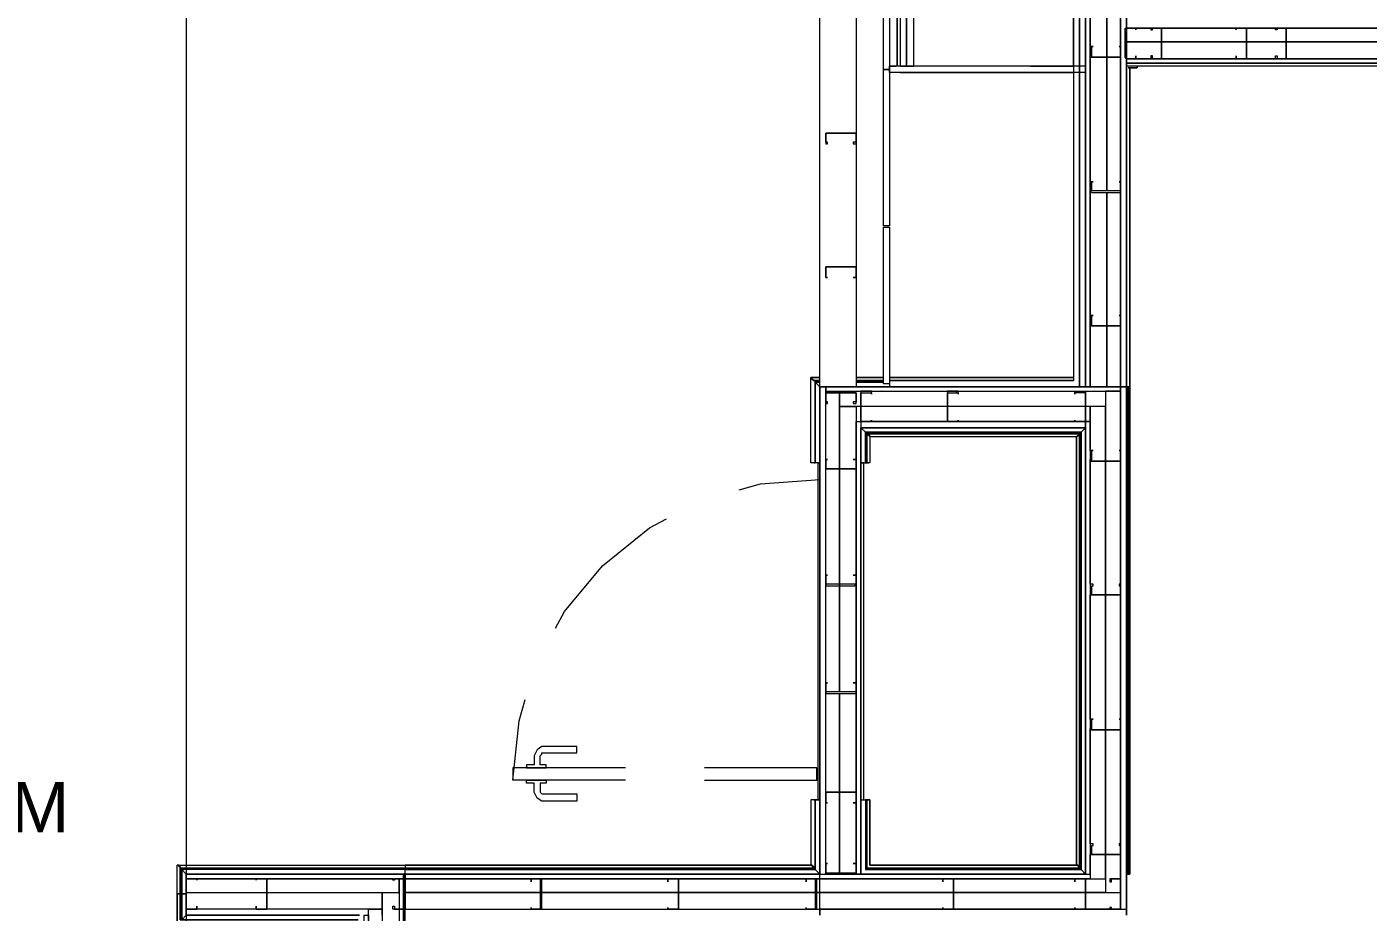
# Model space of a CAD drawing. Header units: metres. Extents: x -2 to 237, y -8 to 52.
# Drawn here: x 48.899 to 52.945, y 25.871 to 28.542 of the extents above; entities that cross this region are included whole.
import ezdxf

# ---------------------------------------------------------------- set-up
doc = ezdxf.new("R2010")
doc.units = ezdxf.units.M
doc.layers.add('HVAC - Ductos', color=5, linetype='Continuous', lineweight=0)
doc.layers.add('PDF4_Text', color=7, linetype='Continuous', lineweight=0)
doc.layers.add('PDF4_Geometry', color=7, linetype='Continuous', lineweight=0, true_color=0xaaaaaa)
doc.styles.add('PDF Helvetica', font='')
doc.styles.get('PDF Helvetica').set_extended_font_data('Helvetica')

msp = doc.modelspace()

# ---------------------------------------------------------------- linework, layer by layer
at = {"layer": 'HVAC - Ductos', "lineweight": 0}
msp.add_lwpolyline([(49.3801, 33.0828), (49.3801, 25.1429), (49.3801, 23.5943)], dxfattribs=at)
at = {"layer": 'PDF4_Geometry', "lineweight": 0}
for points in [[(54.956, 33.1745), (54.956, 30.9937), (54.9422, 30.9937), (54.956, 30.9937), (54.956, 28.5379), (54.956, 30.9937), (54.956, 26.1875), (54.9743, 26.1875), (54.9743, 30.9937), (54.956, 30.9937), (54.956, 28.5379), (52.2162, 28.5379), (54.956, 28.5379)], [(51.2769, 27.475), (51.2769, 27.2275), (51.2723, 27.2275), (51.2678, 27.2275), (51.2632, 27.2275), (51.2632, 27.4841), (51.2678, 27.4795), (51.2723, 27.475), (51.2769, 27.475), (51.2769, 27.4704), (51.2906, 27.4704), (51.2769, 27.4704), (51.2906, 27.4704), (51.2769, 27.4704), (51.2906, 27.4566), (51.2906, 25.9859), (52.1062, 25.9859), (52.1062, 25.9722), (52.0925, 25.9722), (52.152, 25.9722), (52.152, 25.931), (52.0925, 25.931), (51.6938, 25.931), (51.2906, 25.931), (51.2906, 25.9722), (51.6618, 25.9722), (51.2906, 25.9722), (51.2906, 25.9859), (51.2906, 27.4566), (51.2906, 25.9859), (51.309, 25.9859), (51.309, 27.4566), (51.2906, 27.4566), (51.2906, 31.7954)], [(51.4831, 28.405), (51.4831, 31.7954)], [(52.0741, 31.7954), (52.0741, 27.4566), (52.0741, 31.7954)], [(52.0925, 31.0441), (52.0925, 27.4566), (51.4143, 27.4566), (51.2906, 27.4566), (51.2906, 25.9859), (51.2906, 26.2104), (51.2769, 26.2104), (51.2769, 26.0042), (51.2769, 26.2104), (51.2769, 25.9997), (50.0399, 25.9997), (49.3663, 25.9997), (49.3801, 25.9859), (50.0399, 25.9859), (50.0399, 25.9997), (50.0399, 26.0042), (50.0399, 25.9997), (51.2769, 25.9997), (51.2906, 25.9859), (51.309, 25.9859), (51.309, 27.4429), (51.3502, 27.4429), (52.152, 27.4429), (52.152, 27.3971), (52.0925, 27.3971), (51.6756, 27.3971), (51.4143, 27.3971), (51.3502, 27.3971), (51.3502, 27.4383), (51.3502, 27.2092), (51.3502, 26.861), (51.3502, 26.5357), (51.3502, 26.861), (51.3502, 27.2092), (51.3502, 27.3971), (51.4007, 27.3971), (51.4007, 25.9859), (51.4007, 27.3513), (51.4143, 27.3513), (51.4143, 25.9859), (51.4007, 25.9859)], [(52.0925, 31.0441), (52.0925, 27.4566), (52.0925, 31.0441)], [(52.0925, 31.0441), (52.0925, 27.4566), (52.1062, 27.4566), (52.1062, 31.0441)], [(52.1062, 31.0441), (52.1062, 27.4566), (52.1566, 27.4566), (52.1566, 27.6399), (52.1566, 28.0431), (52.1566, 27.6399), (52.1566, 27.4566), (52.1978, 27.4566), (52.2162, 27.4566), (52.2162, 28.4508), (52.2162, 27.4566), (52.2162, 30.9937)], [(52.2162, 31.0441), (52.2162, 28.5379), (52.2162, 31.0441)], [(52.2162, 30.9937), (52.2162, 27.4566), (52.2208, 27.4566), (52.2253, 27.4566), (52.2208, 27.4566), (52.2162, 27.4566), (52.2162, 25.9859), (52.2162, 25.8622)], [(51.9275, 28.4233), (52.0558, 28.4233), (52.0558, 29.1564), (52.0558, 27.475), (51.5014, 27.475), (51.5014, 27.4566)], [(51.5335, 29.1564), (51.5335, 28.4233), (51.5518, 28.4233), (51.5518, 29.1564), (51.5518, 28.4233), (51.5747, 28.4233), (51.5747, 29.1564), (52.0558, 29.1564), (51.5243, 29.1564), (51.5243, 28.4233), (51.5243, 29.1564)], [(51.4007, 28.5974), (51.4007, 28.2218)], [(53.2149, 28.4233), (52.2162, 28.4233), (52.2162, 28.4325), (52.2162, 28.5562)], [(54.956, 28.4463), (52.2162, 28.4463), (54.8231, 28.4463)], [(52.0925, 28.4233), (51.5014, 28.4233), (51.5197, 28.4233)], [(52.0925, 28.405), (51.5014, 28.405), (51.5014, 28.4233)], [(51.5335, 28.405), (52.0558, 28.405), (51.5014, 28.405)], [(54.8093, 28.4325), (52.2162, 28.4325), (53.2149, 28.4325)], [(54.8231, 28.4325), (52.2162, 28.4325)], [(52.2162, 28.4325), (54.8093, 28.4325), (52.2162, 28.4325)], [(52.2162, 28.4233), (52.2162, 27.4566), (52.2162, 28.4233)], [(52.2162, 28.4233), (52.2162, 27.4566), (52.2162, 28.4233)], [(52.2162, 28.4233), (52.2162, 27.4566), (52.2162, 28.4233)], [(52.2162, 28.4233), (52.2162, 27.4566), (52.2162, 28.4233)], [(52.2253, 27.4566), (52.2253, 28.4187)], [(52.2253, 27.4566), (52.2253, 28.4187)], [(51.4007, 28.1943), (51.4007, 27.814)], [(51.4007, 27.7865), (51.4007, 27.4566), (51.2906, 27.4566), (51.2769, 27.4704), (51.2906, 27.4704), (51.2769, 27.4704), (51.2769, 27.2275), (51.2723, 27.2275), (51.2678, 27.2275), (51.2632, 27.2275), (51.2632, 27.4841), (51.2678, 27.4795), (51.2723, 27.475), (51.2769, 27.475), (51.2906, 27.475), (51.2769, 27.475)], [(51.2769, 27.4704), (51.2906, 27.4566)], [(51.2769, 27.2275), (51.2769, 27.4704)], [(51.4007, 27.4704), (51.4831, 27.4704)], [(51.4007, 27.4704), (51.4831, 27.4704)], [(51.2906, 27.4566), (51.2906, 27.2275)], [(52.0925, 27.4566), (51.2906, 27.4566)], [(51.2906, 27.4566), (52.2162, 27.4566)], [(52.2162, 27.4566), (52.0925, 27.4566)], [(52.2162, 27.4566), (52.2162, 25.9859), (52.2162, 27.4566)], [(52.2162, 27.4566), (52.2162, 25.9859)], [(52.2162, 27.4566), (52.2162, 25.9859)], [(52.2162, 27.4566), (52.2208, 27.4566)], [(52.2162, 27.4566), (52.2208, 27.4566), (52.2253, 27.4566), (52.2208, 27.4566)], [(52.2162, 27.4566), (52.2162, 25.9859), (52.2162, 27.4566)], [(52.2162, 25.8622), (52.2162, 27.4566), (52.2162, 25.8622)], [(52.2253, 25.9859), (52.2253, 27.4566)], [(52.2253, 25.9859), (52.2253, 27.4566)], [(49.3663, 25.8485), (49.3663, 25.9264), (49.3801, 25.9264), (49.3801, 25.8622), (49.3801, 25.9264), (49.3801, 25.9859), (50.0399, 25.9859), (50.0399, 25.9997), (49.3663, 25.9997), (49.3801, 25.9859), (50.0399, 25.9859), (51.2906, 25.9859), (52.0925, 25.9859), (51.4143, 25.9859), (51.4143, 27.3329), (51.4281, 27.3191), (51.4327, 27.3191), (52.0741, 27.3191), (52.0787, 27.3191), (52.0925, 27.3329), (52.0925, 25.9859), (51.4143, 25.9859), (51.4143, 27.3329), (51.4143, 25.9859), (51.3961, 25.9859)], [(51.4143, 27.3329), (52.0925, 27.3329), (51.4143, 27.3329)], [(51.2906, 27.2275), (51.2769, 27.2275)], [(51.0478, 27.1451), (51.112, 27.1634), (51.2906, 27.1771)], [(50.4935, 26.7281), (50.5209, 26.7785), (50.6355, 26.916), (50.7775, 27.0306), (50.8279, 27.058)], [(50.7042, 26.27), (50.3651, 26.27), (50.3835, 26.4486), (50.4019, 26.5128)], [(50.7042, 26.3066), (50.3651, 26.3066), (50.3651, 26.27)], [(50.9425, 26.27), (51.2815, 26.27), (51.2815, 26.3066), (50.9425, 26.3066)], [(49.3618, 26.0042), (49.3618, 25.9264), (49.3618, 26.0042), (49.3618, 25.9264), (49.3618, 26.0042), (50.0399, 26.0042), (49.3663, 26.0042), (49.3663, 25.9264), (49.3663, 26.0042), (50.0399, 26.0042), (49.3618, 26.0042), (49.3618, 26.0088), (49.3572, 26.0088), (49.3572, 26.0134), (49.3527, 26.0134), (50.0399, 26.0134)], [(49.3527, 26.0134), (49.3572, 26.0134), (49.3572, 26.0088), (49.3618, 26.0088), (49.3618, 26.0042), (50.0399, 26.0042)], [(49.3618, 26.0042), (49.3618, 25.9264), (49.3572, 25.9264), (49.3527, 25.9264), (49.3527, 26.0134)], [(50.0399, 26.0134), (50.0399, 26.0088), (50.0399, 26.0042)], [(50.0399, 23.2003), (50.0399, 25.9859), (50.0399, 25.9722), (50.4201, 25.9722), (50.0399, 25.9722), (50.0399, 25.931), (50.4476, 25.931), (50.0399, 25.931), (50.0399, 25.8806), (51.2906, 25.8806), (51.2906, 25.931), (51.2815, 25.931), (51.2906, 25.931), (51.2906, 25.9722), (51.2769, 25.9722), (51.2906, 25.9722), (51.2906, 25.9859), (50.0399, 25.9859), (50.0353, 25.9859), (50.0353, 23.2003), (50.0353, 25.9722), (50.0353, 25.9859), (49.3801, 25.9859), (49.3801, 25.9264), (49.3663, 25.9264), (49.3801, 25.9264), (49.3663, 25.9264), (49.3663, 25.9997), (49.3663, 25.9264), (49.3663, 25.8485)], [(50.0399, 25.9859), (49.3801, 25.9859), (50.0399, 25.9859)], [(49.3801, 25.8622), (49.3801, 25.9859), (49.3801, 25.9722), (49.3801, 25.931), (49.623, 25.931), (50.0216, 25.931), (50.0216, 25.9722), (50.0216, 25.8806), (50.0216, 23.2003)], [(51.2769, 26.0042), (50.0399, 26.0042)], [(50.0399, 26.0042), (51.2769, 26.0042)], [(50.0399, 26.0042), (51.2769, 26.0042)], [(51.2769, 26.0042), (50.0399, 26.0042)], [(51.2906, 25.9859), (50.0399, 25.9859), (51.2906, 25.9859)], [(52.2208, 25.9859), (52.2253, 25.9859), (52.2208, 25.9859), (52.2162, 25.9859)], [(52.2208, 25.9859), (52.2162, 25.9859)], [(49.3527, 25.9264), (49.3572, 25.9264), (49.3618, 25.9264), (49.3618, 25.8485), (49.3618, 25.9264), (49.3618, 25.8485), (49.8979, 25.8485), (49.3663, 25.8485), (49.3801, 25.8622), (49.9024, 25.8622), (49.3801, 25.8622)], [(49.3527, 25.9264), (49.3527, 25.8347), (49.3527, 25.9264), (49.3572, 25.9264), (49.3618, 25.9264), (49.3618, 25.8485), (49.3618, 25.9264), (49.3618, 25.8485)], [(49.3663, 25.8485), (49.3663, 25.9264), (49.3663, 25.8485)], [(49.9711, 25.8622), (49.9711, 25.931), (50.0216, 25.931), (50.0216, 25.8806), (50.0216, 23.2003)], [(49.9299, 25.8622), (49.9299, 25.8806), (49.3801, 25.8806), (49.3801, 25.8622)], [(49.9299, 23.2003), (49.9299, 25.8806), (49.9711, 25.8806), (49.9711, 25.8622), (49.9711, 25.459), (49.9711, 25.0513), (49.9711, 24.6481), (49.9711, 24.2404), (49.9711, 23.8326), (49.9711, 23.5027), (49.9711, 23.324), (49.9711, 23.2003), (49.9299, 23.2003), (49.9161, 23.2003), (49.9161, 25.8622), (49.9299, 25.8622), (49.9299, 23.2003), (54.9147, 23.2003)], [(50.0399, 25.8622), (50.0399, 25.8806), (51.2906, 25.8806), (51.2906, 25.8622), (51.2906, 25.8806), (52.2162, 25.8806), (52.2162, 25.8622)]]:
    msp.add_lwpolyline(points, dxfattribs=at)
for points in [[(52.1566, 28.0476), (52.1566, 28.4508), (52.1566, 28.8586), (52.1566, 29.2618), (52.1566, 29.6696), (52.1566, 30.0727), (52.1566, 29.6696), (52.1566, 29.2618), (52.1566, 28.8586), (52.1566, 28.4508)], [(52.1978, 28.4829), (52.1978, 28.8586)], [(51.5014, 28.7899), (51.5014, 28.4141), (51.5014, 27.9423), (51.4831, 27.9423), (51.4831, 28.4141), (51.4831, 28.7899)], [(52.2162, 28.4463), (52.2116, 28.4508), (52.2116, 28.5379), (52.2162, 28.5379), (52.2436, 28.5379), (52.2436, 28.5333), (52.2436, 28.5379), (52.2162, 28.5379), (52.2162, 28.4508), (52.2162, 28.4463), (52.2436, 28.4463)], [(52.2894, 28.4463), (52.3215, 28.4463), (52.3215, 28.4508), (52.3215, 28.5379), (52.2894, 28.5379), (52.2894, 28.5333), (52.294, 28.5333), (52.294, 28.5379), (52.3215, 28.5379), (52.3215, 28.4508), (52.3215, 28.4463), (52.294, 28.4463), (52.294, 28.4554), (52.2894, 28.4554)], [(52.546, 28.5333), (52.546, 28.5379)], [(52.5781, 28.5379), (52.5781, 28.4508), (52.5781, 28.4463), (52.546, 28.4463), (52.546, 28.4554), (52.546, 28.4463), (52.5781, 28.4463), (52.5781, 28.4508), (52.5781, 28.5379), (52.546, 28.5379)], [(52.6972, 28.5379), (52.6972, 28.4508), (52.6972, 28.4463), (52.6651, 28.4463), (52.6651, 28.4554), (52.6697, 28.4554), (52.6697, 28.4463), (52.6972, 28.4463), (52.6972, 28.4508), (52.6972, 28.5379), (52.6697, 28.5379), (52.6697, 28.5333), (52.6651, 28.5333), (52.6651, 28.5379)], [(52.1062, 28.4829), (52.1062, 28.4508), (52.1107, 28.4508), (52.1978, 28.4508), (52.1978, 28.4829), (52.1932, 28.4829), (52.1978, 28.4829), (52.1978, 28.4508), (52.1107, 28.4508), (52.1107, 28.4829), (52.1153, 28.4829)], [(54.8139, 28.4967), (54.4336, 28.4967), (54.003, 28.4967), (53.5998, 28.4967), (53.2928, 28.4967), (53.0179, 28.4967), (52.6972, 28.4967), (52.5781, 28.4967), (52.3215, 28.4967), (52.2162, 28.4967), (52.3215, 28.4967), (52.5781, 28.4967), (52.6972, 28.4967), (53.0179, 28.4967), (53.2928, 28.4967), (53.5998, 28.4967), (54.003, 28.4967), (54.4336, 28.4967)], [(52.1978, 28.0752), (52.1978, 28.4508)], [(52.2436, 28.4554), (52.2436, 28.4463)], [(51.4831, 28.4141), (51.5014, 28.4141)], [(51.4968, 28.4141), (51.5014, 28.4141)], [(52.2482, 28.4187), (52.2208, 28.4187), (52.2482, 28.4187), (52.2482, 28.4233)], [(52.2482, 28.4187), (52.2208, 28.4187), (52.2482, 28.4187), (52.2482, 28.4233)], [(52.2482, 28.4187), (52.2208, 28.4187)], [(52.2253, 28.4187), (52.2253, 27.4566)], [(51.4007, 28.1897), (51.4007, 28.2218), (51.3961, 28.2218), (51.309, 28.2218), (51.309, 28.1897), (51.3136, 28.1897), (51.3136, 28.1943), (51.309, 28.1943), (51.309, 28.2218), (51.3961, 28.2218), (51.4007, 28.2218), (51.4007, 28.1943), (51.3915, 28.1943), (51.3915, 28.1897)], [(52.1062, 28.0752), (52.1062, 28.0476), (52.1107, 28.0431), (52.1978, 28.0431), (52.1978, 28.0476), (52.1978, 28.0752), (52.1932, 28.0752), (52.1978, 28.0752), (52.1978, 28.0476), (52.1107, 28.0476), (52.1107, 28.0752), (52.1153, 28.0752)], [(52.1978, 27.672), (52.1978, 28.0476)], [(51.5014, 27.4658), (51.4831, 27.4658), (51.4831, 27.9377), (51.5014, 27.9377)], [(51.4007, 27.7865), (51.4007, 27.814), (51.4007, 27.8186), (51.3961, 27.8186), (51.309, 27.8186), (51.309, 27.814), (51.309, 27.7865), (51.3136, 27.7865), (51.309, 27.7865), (51.309, 27.814), (51.309, 27.8186), (51.3961, 27.8186), (51.4007, 27.8186), (51.4007, 27.814), (51.4007, 27.7865), (51.3915, 27.7865)], [(52.1062, 27.672), (52.1062, 27.6399), (52.1107, 27.6399), (52.1978, 27.6399), (52.1978, 27.672), (52.1932, 27.672), (52.1978, 27.672), (52.1978, 27.6399), (52.1107, 27.6399), (52.1107, 27.672), (52.1153, 27.672)], [(52.1978, 27.4566), (52.1978, 27.6399)], [(51.2769, 27.4704), (51.2769, 27.475), (51.2723, 27.475), (51.2678, 27.4795), (51.2632, 27.4841), (51.2906, 27.4841), (51.2632, 27.4841), (51.2678, 27.4795), (51.2723, 27.475), (51.2769, 27.475), (51.2769, 27.2275)], [(51.2906, 27.2275), (51.2769, 27.2275), (51.2769, 27.4704), (51.2769, 27.2275), (51.2723, 27.2275), (51.2769, 27.2275), (51.2769, 27.4704), (51.2906, 27.4566)], [(51.4007, 27.4841), (51.4831, 27.4841)], [(51.4007, 27.475), (51.4831, 27.475)], [(51.4831, 27.4704), (51.4007, 27.4704)], [(51.4007, 27.4704), (51.4831, 27.4704)], [(51.5014, 27.4841), (52.0558, 27.4841)], [(51.5014, 27.475), (52.0558, 27.475)], [(52.1978, 27.4429), (52.1978, 27.4566), (51.309, 27.4566), (51.309, 27.4429)], [(51.4007, 27.4062), (51.4007, 27.4383), (51.3961, 27.4383), (51.309, 27.4383), (51.309, 27.4062), (51.3136, 27.4062), (51.3136, 27.4108), (51.309, 27.4108), (51.309, 27.4383), (51.3961, 27.4383), (51.4007, 27.4383), (51.4007, 27.4108), (51.3915, 27.4108), (51.3915, 27.4062)], [(51.4464, 27.4429), (51.4143, 27.4429), (51.4143, 27.4383), (51.4143, 27.3513), (51.4464, 27.3513), (51.4464, 27.3558), (51.4464, 27.3513), (51.4143, 27.3513), (51.4143, 27.4383), (51.4464, 27.4383), (51.4464, 27.4337)], [(51.7076, 27.4429), (51.6756, 27.4429), (51.6756, 27.4383), (51.6756, 27.3513), (51.7076, 27.3513), (51.7076, 27.3558), (51.7076, 27.3513), (51.6756, 27.3513), (51.6756, 27.4383), (51.7076, 27.4383), (51.7076, 27.4337)], [(52.0925, 27.4429), (52.0925, 27.4383), (52.0925, 27.3513), (52.0603, 27.3513), (52.0603, 27.3558), (52.0603, 27.3513), (52.0925, 27.3513), (52.0925, 27.4383), (52.0603, 27.4383), (52.0603, 27.4337), (52.0603, 27.4429)], [(52.152, 25.931), (52.1978, 25.931), (52.1978, 27.4429), (52.152, 27.4429), (52.152, 27.2321), (52.152, 26.8289), (52.152, 26.4212), (52.152, 26.0455)], [(52.2208, 27.4566), (52.2208, 25.9859), (52.2208, 27.4566), (52.2162, 27.4566), (52.1978, 27.4566), (52.1978, 25.8806), (52.2162, 25.8806), (52.2162, 27.4566)], [(52.2253, 27.4566), (52.2253, 25.9859)], [(52.1062, 27.3513), (52.1062, 27.3971), (52.0925, 27.3971), (51.6756, 27.3971), (51.4143, 27.3971), (51.4007, 27.3971), (51.4007, 27.3513)], [(52.152, 27.3971), (52.1062, 27.3971), (52.1062, 27.2642), (52.1062, 27.3513), (52.0925, 27.3513), (51.4143, 27.3513), (51.4143, 27.3329), (52.0925, 27.3329), (52.0925, 25.9859), (52.0925, 27.3329), (52.0925, 25.9859), (52.0925, 27.3329), (52.0925, 25.9859), (52.0925, 27.3329), (52.0925, 25.9859), (52.1062, 25.9859), (52.1062, 26.0455), (52.1062, 25.9722), (52.152, 25.9722), (52.152, 26.0455), (52.152, 26.4212), (52.152, 26.8289), (52.152, 27.2321)], [(52.0787, 27.3191), (52.0925, 27.3329), (52.0925, 27.3513), (52.0925, 25.9859), (52.0787, 25.9997)], [(51.4143, 27.2275), (51.4281, 27.2275), (51.4281, 27.3191), (52.0787, 27.3191), (52.0787, 25.9997), (52.0925, 25.9859), (52.0925, 27.3329), (51.4143, 27.3329), (51.4281, 27.3191), (52.0787, 27.3191), (52.0925, 27.3329), (51.4143, 27.3329), (52.0925, 27.3329), (52.0787, 27.3191), (52.0741, 27.3191), (52.0741, 26.0042), (52.0741, 26.0088), (52.0695, 26.0088), (52.0695, 26.0134), (52.0649, 26.0134), (52.0649, 27.3055), (52.0695, 27.31), (52.0741, 27.3146), (52.0741, 26.0042), (52.0741, 26.0088), (52.0695, 26.0088), (52.0695, 26.0134), (52.0649, 26.0134), (51.4418, 26.0134), (52.0649, 26.0134), (52.0695, 26.0134), (52.0695, 26.0088), (52.0741, 26.0088), (52.0741, 26.0042), (51.4281, 26.0042), (52.0741, 26.0042), (52.0787, 25.9997), (52.0741, 26.0042), (51.4327, 26.0042), (51.4327, 26.2104), (51.4327, 26.0042), (51.4327, 26.2104), (51.4373, 26.2104), (51.4418, 26.2104), (51.4418, 26.0134), (51.4418, 26.2104), (51.4373, 26.2104), (51.4327, 26.2104), (51.4327, 25.9997), (51.4327, 26.2104), (51.4281, 26.2104), (51.4327, 26.2104), (51.4373, 26.2104), (51.4327, 26.2104), (51.4281, 26.2104), (51.4327, 26.2104), (51.4327, 26.0042), (52.0741, 26.0042), (52.0741, 27.3191), (52.0741, 27.3146), (52.0695, 27.31), (52.0649, 27.3055), (52.0649, 26.0134), (52.0695, 26.0134), (52.0695, 26.0088), (52.0741, 26.0088), (52.0741, 26.0042), (52.0741, 27.3146), (51.4327, 27.3146), (51.4327, 27.2275), (51.4327, 27.3191), (51.4281, 27.3191), (51.4143, 27.3329), (51.4143, 27.2275), (51.4281, 27.2275), (51.4281, 27.3191), (51.4143, 27.3329)], [(51.4327, 27.3191), (51.4327, 27.3146), (51.4373, 27.3146), (51.4373, 27.31), (51.4418, 27.31), (51.4418, 27.3055), (51.4418, 27.2275), (51.4373, 27.2275), (51.4327, 27.2275), (51.4327, 27.3191), (51.4327, 27.2275), (51.4281, 27.2275), (51.4327, 27.2275), (51.4373, 27.2275), (51.4327, 27.2275), (51.4281, 27.2275), (51.4327, 27.2275)], [(51.4327, 27.3191), (52.0741, 27.3191)], [(51.4327, 27.3191), (52.0741, 27.3191), (52.0741, 27.3146), (52.0695, 27.31), (52.0649, 27.3055), (51.4418, 27.3055), (51.4418, 27.31), (51.4373, 27.31), (51.4373, 27.3146), (51.4327, 27.3146)], [(51.4327, 27.2275), (51.4327, 27.3146), (51.4373, 27.3146), (51.4373, 27.31), (51.4418, 27.31), (51.4418, 27.3055), (51.4418, 27.2275), (51.4373, 27.2275)], [(51.4327, 27.3146), (52.0741, 27.3146), (52.0695, 27.31), (52.0649, 27.3055), (51.4418, 27.3055), (51.4418, 27.31), (51.4373, 27.31), (51.4373, 27.3146)], [(51.286, 27.2275), (51.2906, 27.2275), (51.2906, 26.2104), (51.286, 26.2104)], [(51.309, 27.2367), (51.309, 27.2092), (51.3961, 27.2092), (51.4007, 27.2092), (51.4007, 27.2367), (51.3915, 27.2367), (51.4007, 27.2367), (51.4007, 27.2092), (51.3961, 27.2092), (51.309, 27.2092), (51.309, 27.2367), (51.3136, 27.2367)], [(51.4281, 26.2104), (51.4281, 25.9997), (52.0787, 25.9997), (52.0925, 25.9859), (51.4143, 25.9859), (52.0925, 25.9859), (51.4143, 25.9859), (51.4281, 25.9859), (51.4143, 25.9859), (51.4143, 26.2104), (51.4235, 26.2104), (51.4235, 27.2275), (51.4143, 27.2275), (51.4143, 26.2104)], [(52.1062, 27.2642), (52.1062, 27.2367), (52.1062, 27.2321), (52.1107, 27.2321), (52.1978, 27.2321), (52.1978, 27.2367), (52.1978, 27.2642), (52.1932, 27.2642), (52.1978, 27.2642), (52.1978, 27.2367), (52.1978, 27.2321), (52.1107, 27.2321), (52.1107, 27.2367), (52.1107, 27.2642), (52.1153, 27.2642)], [(52.1062, 27.2367), (52.1062, 26.861)], [(51.309, 26.8885), (51.309, 26.861), (51.309, 26.8564), (51.3961, 26.8564), (51.4007, 26.861), (51.4007, 26.8885), (51.3915, 26.8885), (51.4007, 26.8885), (51.4007, 26.861), (51.3961, 26.861), (51.309, 26.861), (51.309, 26.8885), (51.3136, 26.8885)], [(52.1062, 26.861), (52.1062, 26.8289), (52.1107, 26.8289), (52.1978, 26.8289), (52.1978, 26.861), (52.1932, 26.861), (52.1932, 26.8564), (52.1978, 26.8564), (52.1978, 26.8289), (52.1107, 26.8289), (52.1107, 26.8564), (52.1153, 26.8564), (52.1153, 26.861)], [(52.1062, 26.8289), (52.1062, 26.4532)], [(51.309, 26.5632), (51.309, 26.5357), (51.309, 26.5311), (51.3961, 26.5311), (51.4007, 26.5311), (51.4007, 26.5357), (51.4007, 26.5632), (51.3915, 26.5632), (51.4007, 26.5632), (51.4007, 26.5357), (51.3961, 26.5357), (51.309, 26.5357), (51.309, 26.5632), (51.3136, 26.5632)], [(51.3502, 26.5311), (51.3502, 26.2333), (51.3502, 25.9859), (51.3502, 26.2333)], [(52.1062, 26.4532), (52.1062, 26.4258), (52.1062, 26.4212), (52.1107, 26.4212), (52.1978, 26.4212), (52.1978, 26.4258), (52.1978, 26.4532), (52.1932, 26.4532), (52.1978, 26.4532), (52.1978, 26.4258), (52.1978, 26.4212), (52.1107, 26.4212), (52.1107, 26.4258), (52.1107, 26.4532), (52.1153, 26.4532)], [(52.1062, 26.4258), (52.1062, 26.0776)], [(50.4522, 26.3479), (50.4522, 26.3524), (50.5576, 26.3524), (50.5576, 26.3708), (50.4522, 26.3708), (50.4385, 26.3616), (50.4293, 26.3433), (50.4293, 26.3158), (50.4064, 26.3158), (50.4064, 26.3066), (50.4659, 26.3066), (50.4659, 26.3158), (50.4476, 26.3158), (50.4476, 26.3433)], [(50.4522, 26.2287), (50.5576, 26.2287), (50.5576, 26.2059), (50.4522, 26.2059), (50.4385, 26.215), (50.4293, 26.2333), (50.4293, 26.2608), (50.4064, 26.2608), (50.4064, 26.27), (50.4659, 26.27), (50.4659, 26.2608), (50.4476, 26.2608), (50.4476, 26.2333)], [(51.309, 26.2333), (51.3961, 26.2333), (51.4007, 26.2333), (51.4007, 26.2013), (51.3915, 26.2013), (51.4007, 26.2013), (51.4007, 26.2333), (51.3961, 26.2333), (51.309, 26.2333), (51.309, 26.2013)], [(51.2632, 26.0134), (50.0399, 26.0134), (50.0399, 26.0088), (50.0399, 26.0042), (51.2769, 26.0042), (50.0399, 26.0042), (49.3618, 26.0042), (49.3618, 25.9264), (49.3572, 25.9264), (49.3527, 25.9264), (49.3527, 26.0134), (50.0399, 26.0134), (51.2632, 26.0134), (51.2678, 26.0134), (51.2678, 26.0088), (51.2723, 26.0088), (51.2723, 26.0042), (51.2769, 26.0042), (51.2769, 26.2104), (51.2723, 26.2104), (51.2769, 26.2104), (51.2769, 26.0042), (51.2769, 26.2104), (51.2723, 26.2104), (51.2678, 26.2104), (51.2632, 26.2104)], [(51.2769, 25.9997), (51.2769, 26.0042), (51.2769, 26.2104), (51.2723, 26.2104), (51.2678, 26.2104), (51.2632, 26.2104), (51.2632, 26.0134), (51.2678, 26.0134), (51.2678, 26.0088), (51.2723, 26.0088), (51.2723, 26.0042), (51.2769, 26.0042), (51.2769, 25.9997), (51.2906, 25.9859), (50.0399, 25.9859), (51.2906, 25.9859)], [(51.2906, 25.9859), (51.2769, 25.9997), (51.2769, 26.2104), (51.2906, 26.2104)], [(51.3136, 26.2013), (51.309, 26.2013)], [(51.4281, 25.9997), (52.0787, 25.9997), (52.0925, 25.9859), (51.4143, 25.9859), (51.4327, 25.9859), (51.4143, 25.9859), (51.4143, 26.2104), (51.4281, 26.2104)], [(52.1062, 26.0776), (52.1062, 26.0455), (52.1107, 26.0455), (52.1978, 26.0455), (52.1978, 26.0776), (52.1932, 26.0776), (52.1932, 26.073), (52.1978, 26.073), (52.1978, 26.0455), (52.1107, 26.0455), (52.1107, 26.073), (52.1153, 26.073), (52.1153, 26.0776)], [(51.2769, 26.0042), (51.2723, 26.0042), (51.2723, 26.0088), (51.2678, 26.0088), (51.2678, 26.0134), (51.2632, 26.0134), (51.2678, 26.0134), (51.2678, 26.0088), (51.2723, 26.0088), (51.2723, 26.0042)], [(51.4007, 25.9905), (51.4007, 25.9859), (51.3961, 25.9859), (51.309, 25.9859), (51.309, 25.9905), (51.309, 26.018), (51.3136, 26.018), (51.309, 26.018), (51.309, 25.9905), (51.3961, 25.9905), (51.4007, 25.9905), (51.4007, 26.018)], [(51.3915, 26.018), (51.4007, 26.018)], [(51.9275, 25.9859), (51.5197, 25.9859)], [(52.2162, 25.9859), (52.2208, 25.9859), (52.2253, 25.9859), (52.2208, 25.9859)], [(49.4122, 25.9722), (49.3801, 25.9722), (49.3801, 25.8806), (49.4122, 25.8806), (49.4122, 25.8897), (49.4122, 25.8806), (49.3801, 25.8806), (49.3801, 25.9722), (49.4122, 25.9722), (49.4122, 25.9676)], [(49.5908, 25.9722), (49.4122, 25.9722)], [(49.5908, 25.9676), (49.5908, 25.9722)], [(49.6184, 25.9722), (49.623, 25.9722), (49.623, 25.8806), (49.6184, 25.8806), (49.5908, 25.8806), (49.5908, 25.8897), (49.5908, 25.8806), (49.6184, 25.8806), (49.623, 25.8806), (49.623, 25.9722), (49.6184, 25.9722), (49.5908, 25.9722)], [(50.0032, 25.9722), (49.6184, 25.9722)], [(50.0353, 25.9722), (50.0353, 25.8806), (50.0032, 25.8806), (50.0032, 25.8897), (50.0078, 25.8897), (50.0078, 25.8806), (50.0353, 25.8806), (50.0353, 25.9722), (50.0078, 25.9722), (50.0078, 25.9676), (50.0032, 25.9676), (50.0032, 25.9722)], [(50.4201, 25.8806), (50.4476, 25.8806), (50.4522, 25.8806), (50.4522, 25.9722), (50.4476, 25.9722), (50.4201, 25.9722), (50.4201, 25.963), (50.4201, 25.9722), (50.4476, 25.9722), (50.4476, 25.8806), (50.4201, 25.8806), (50.4201, 25.8852)], [(50.8325, 25.9722), (50.4476, 25.9722)], [(50.8325, 25.8806), (50.8646, 25.8806), (50.8646, 25.9722), (50.8325, 25.9722), (50.8325, 25.963), (50.8325, 25.9722), (50.8646, 25.9722), (50.8646, 25.8806), (50.8325, 25.8806), (50.8325, 25.8852)], [(51.2494, 25.9722), (50.8646, 25.9722)], [(51.2494, 25.8806), (51.2769, 25.8806), (51.2815, 25.8806), (51.2815, 25.9722), (51.2769, 25.9722), (51.2494, 25.9722), (51.2494, 25.963), (51.2494, 25.9722), (51.2769, 25.9722), (51.2769, 25.8806), (51.2494, 25.8806), (51.2494, 25.8852)], [(51.6618, 25.8806), (51.6938, 25.8806), (51.6938, 25.9722), (51.6618, 25.9722), (51.6618, 25.963), (51.6618, 25.9722), (51.6938, 25.9722), (51.6938, 25.8806), (51.6618, 25.8806), (51.6618, 25.8852)], [(52.0603, 25.9722), (51.6938, 25.9722)], [(52.0603, 25.8806), (52.0925, 25.8806), (52.0925, 25.9722), (52.0603, 25.9722), (52.0603, 25.963), (52.0603, 25.9722), (52.0925, 25.9722), (52.0925, 25.8806), (52.0603, 25.8806), (52.0603, 25.8852)], [(52.1657, 25.8806), (52.1978, 25.8806), (52.1978, 25.9722), (52.1657, 25.9722), (52.1657, 25.963), (52.1703, 25.963), (52.1703, 25.9722), (52.1978, 25.9722), (52.1978, 25.8806), (52.1703, 25.8806), (52.1703, 25.8852), (52.1657, 25.8852)], [(49.3801, 25.931), (49.623, 25.931), (49.9711, 25.931), (49.9711, 25.8806), (49.3801, 25.8806)], [(51.2769, 25.931), (50.8646, 25.931), (50.4522, 25.931), (50.8646, 25.931)], [(51.2906, 25.931), (51.6938, 25.931), (52.0925, 25.931), (52.1978, 25.931), (52.1978, 25.8806), (51.2906, 25.8806)]]:
    msp.add_lwpolyline(points, close=True, dxfattribs=at)
at = {"layer": 'PDF4_Geometry', "color": 254, "lineweight": 0, "true_color": 0xd2d2d2}
for points in [[(52.2894, 28.5333), (52.294, 28.5333)], [(52.2116, 28.4554), (52.2162, 28.4554)], [(51.703, 27.4383), (51.703, 27.4429)], [(52.1062, 26.8427), (52.1107, 26.8427)], [(52.1886, 26.4212), (52.1932, 26.4212)], [(51.4007, 26.0088), (51.4007, 26.0134)], [(51.3777, 25.9859), (51.3777, 25.9905)], [(50.8554, 25.9722), (50.86, 25.9722)], [(51.6938, 25.9218), (51.6938, 25.9264)], [(51.2769, 25.8897), (51.2815, 25.8897)]]:
    msp.add_lwpolyline(points, dxfattribs=at)

# ---------------------------------------------------------------- texts
at = {"layer": 'PDF4_Text', "lineweight": 0, "insert": (48.273, 26.1869), "char_height": 0.1519, "attachment_point": 4, "style": 'PDF Helvetica'}
msp.add_mtext('50 CFM', dxfattribs=at)

doc.saveas('drawing.dxf')
